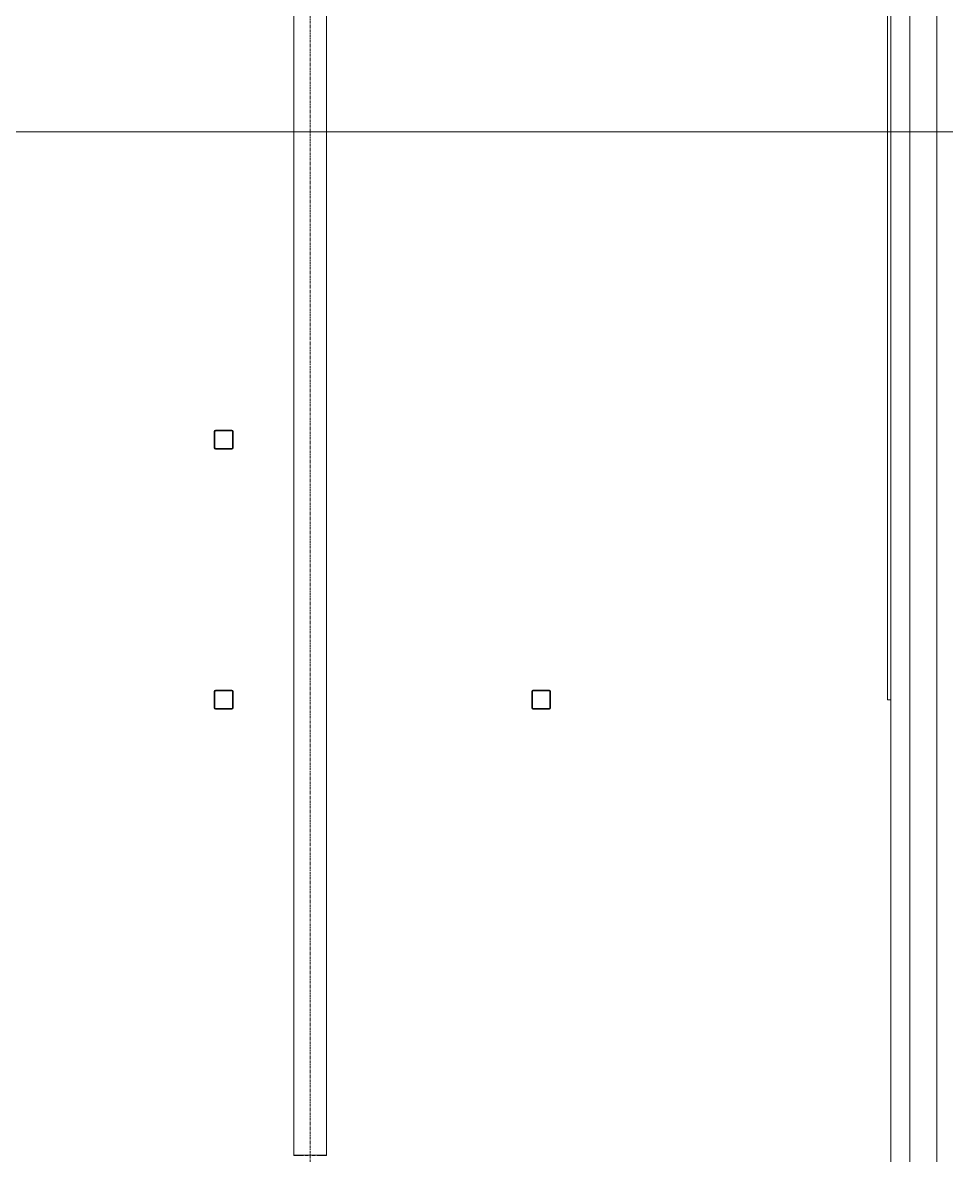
# Model space of a CAD drawing. Header units: inches. Extents: x 21035 to 27089, y -23277 to -20247.
# Drawn here: x 25348.7 to 25519.6, y -22778 to -22568.4 of the extents above; entities that cross this region are included whole.
import ezdxf

# ---------------------------------------------------------------- set-up
doc = ezdxf.new("R2010")
doc.units = ezdxf.units.IN
doc.header["$MEASUREMENT"] = 0
doc.linetypes.add('Grid Line 1_2_', pattern=[0.875, 0.5, -0.125, 0.125, -0.125])
for name, color, linetype, lineweight in [('A-WALL', 113, 'Continuous', 13), ('G-ANNO-SYMB', 111, 'Continuous', 9), ('I-WALL', 2, 'Continuous', 13), ('S-BEAM', 12, 'Continuous', 13), ('S-COLS', 52, 'Continuous', 13), ('S-GRID', 1, 'Continuous', 9)]:
    doc.layers.add(name, color=color, linetype=linetype, lineweight=lineweight)

# ---------------------------------------------------------------- blocks, each defined once
blk = doc.blocks.new('HSS-Hollow Structural Section-Column - HSS3-1_2X3-1_2X1_8-350765-RCP - First Floor')
at = {"layer": 'S-COLS', "color": 7}
for p, q in [((-1.75, -1.518), (-1.75, 1.518)), ((-1.634, 1.518), (-1.634, -1.518)), ((-1.518, 1.75), (1.518, 1.75)), ((1.518, 1.634), (-1.518, 1.634)), ((1.634, -1.518), (1.634, 1.518)), ((1.75, 1.518), (1.75, -1.518)), ((-1.518, -1.634), (1.518, -1.634)), ((1.518, -1.75), (-1.518, -1.75))]:
    blk.add_line(p, q, dxfattribs=at)
for centre, radius, start, end in [((-1.518, 1.518), 0.232, 90, 180), ((-1.518, 1.518), 0.116, 90, 180), ((1.518, 1.518), 0.232, 360, 90), ((1.518, 1.518), 0.116, 360, 90), ((-1.518, -1.518), 0.232, 180, 270), ((-1.518, -1.518), 0.116, 180, 270), ((1.518, -1.518), 0.232, 270, 0), ((1.518, -1.518), 0.116, 270, 360)]:
    blk.add_arc(centre, radius, start, end, dxfattribs=at)
blk = doc.blocks.new('HSS-Hollow Structural Section-Column - HSS3-1_2X3-1_2X1_8-V35-RCP - First Floor')
at = {"layer": 'S-COLS', "lineweight": 9}
h = blk.add_hatch(dxfattribs=at)
h.set_pattern_fill('FP_34', color=8, style=0, pattern_type=2)
h.set_pattern_definition([(45, (-25444.64, 22693.678), (-19.00703, 19.00703), []), (45, (-25444.64, 22722.478), (-19.00703, 19.00703), [])])
h.paths.add_polyline_path([(1.52, -1.75), (1.52, -1.63), (-1.52, -1.63), (-1.52, -1.75)], flags=0)
h.paths.add_polyline_path([(-1.63, -1.52), (-1.63, 1.52), (-1.75, 1.52), (-1.75, -1.52)], flags=0)
h.paths.add_polyline_path([(1.75, -1.52), (1.75, 1.52), (1.63, 1.52), (1.63, -1.52)], flags=0)
h.paths.add_polyline_path([(1.52, 1.63), (1.52, 1.75), (-1.52, 1.75), (-1.52, 1.63)], flags=0)
at = {"layer": 'S-COLS', "color": 7}
for p, q in [((-1.75, -1.52), (-1.75, 1.52)), ((-1.63, 1.52), (-1.63, -1.52)), ((-1.52, 1.75), (1.52, 1.75)), ((1.52, 1.63), (-1.52, 1.63)), ((1.63, -1.52), (1.63, 1.52)), ((1.75, 1.52), (1.75, -1.52)), ((-1.52, -1.63), (1.52, -1.63)), ((1.52, -1.75), (-1.52, -1.75))]:
    blk.add_line(p, q, dxfattribs=at)
for centre, radius, start, end in [((-1.52, 1.52), 0.232, 90, 180), ((-1.52, 1.52), 0.116, 90, 180), ((1.52, 1.52), 0.232, 360, 90), ((1.52, 1.52), 0.116, 360, 90), ((-1.52, -1.52), 0.232, 180, 270), ((-1.52, -1.52), 0.116, 180, 270), ((1.52, -1.52), 0.232, 270, 0), ((1.52, -1.52), 0.116, 270, 360)]:
    blk.add_arc(centre, radius, start, end, dxfattribs=at)
blk = doc.blocks.new('HSS-Hollow Structural Section-Column - HSS3-1_2X3-1_2X1_8-V42-RCP - First Floor')
at = {"layer": 'S-COLS', "color": 7}
for p, q in [((-1.75, -1.518), (-1.75, 1.518)), ((-1.634, 1.518), (-1.634, -1.518)), ((-1.518, 1.75), (1.518, 1.75)), ((1.518, 1.634), (-1.518, 1.634)), ((1.634, -1.518), (1.634, 1.518)), ((1.75, 1.518), (1.75, -1.518)), ((-1.518, -1.634), (1.518, -1.634)), ((1.518, -1.75), (-1.518, -1.75))]:
    blk.add_line(p, q, dxfattribs=at)
for centre, radius, start, end in [((-1.518, 1.518), 0.232, 90, 180), ((-1.518, 1.518), 0.116, 90, 180), ((1.518, 1.518), 0.232, 360, 90), ((1.518, 1.518), 0.116, 360, 90), ((-1.518, -1.518), 0.232, 180, 270), ((-1.518, -1.518), 0.116, 180, 270), ((1.518, -1.518), 0.232, 270, 0), ((1.518, -1.518), 0.116, 270, 360)]:
    blk.add_arc(centre, radius, start, end, dxfattribs=at)
blk = doc.blocks.new('Locker Rooms and Restrooms_rvt-1-RCP - First Floor')
at = {"layer": 'A-WALL', "color": 7}
blk.add_line((25509.39, -22693.68), (25509.39, -22435.18), dxfattribs=at)
at = {"layer": 'I-WALL', "color": 7}
for p, q in [((25508.77, -22693.68), (25508.77, -22435.18)), ((25512.89, -22435.18), (25512.89, -22693.68)), ((25517.89, -22693.68), (25517.89, -22435.18)), ((25509.39, -22693.68), (25508.77, -22693.68)), ((25509.39, -22796.91), (25509.39, -22693.68)), ((25512.89, -22693.68), (25512.89, -22796.91)), ((25517.89, -22796.91), (25517.89, -22693.68))]:
    blk.add_line(p, q, dxfattribs=at)
at = {"color": 250, "lineweight": 9}
for name, p in [('HSS-Hollow Structural Section-Column - HSS3-1_2X3-1_2X1_8-V42-RCP - First Floor', (25385.89, -22645.56)), ('HSS-Hollow Structural Section-Column - HSS3-1_2X3-1_2X1_8-350765-RCP - First Floor', (25385.89, -22693.68)), ('HSS-Hollow Structural Section-Column - HSS3-1_2X3-1_2X1_8-V35-RCP - First Floor', (25444.64, -22693.68))]:
    blk.add_blockref(name, p, dxfattribs=at)
blk = doc.blocks.new('W-Wide Flange - 1_-3_ deep-1401279-RCP - First Floor')
at = {"layer": 'S-BEAM', "color": 8, "lineweight": 9}
for p, q in [((23082.89, -22777.93), (23082.89, -22370.3)), ((23088.89, -22777.93), (23088.89, -22370.3)), ((23082.89, -22777.99), (23082.89, -22777.93)), ((23082.89, -22777.93), (23088.89, -22777.93)), ((23084.63, -22777.99), (23082.89, -22777.99)), ((23088.89, -22777.99), (23087.16, -22777.99)), ((23088.89, -22777.93), (23088.89, -22777.99))]:
    blk.add_line(p, q, dxfattribs=at)
for centre, start_param, end_param in [((23084.63, -22778.02), 0, 1.570796), ((23087.16, -22778.02), 1.570796, 3.141593)]:
    blk.add_ellipse(centre, major_axis=(0.89, 0), ratio=0.041631, start_param=start_param, end_param=end_param, dxfattribs=at)

msp = doc.modelspace()

# ---------------------------------------------------------------- linework, layer by layer
at = {"layer": 'G-ANNO-SYMB'}
msp.add_line((26409.5272, -22588.6303), (21852.5325, -22588.6303), dxfattribs=at)
at = {"layer": 'S-GRID', "linetype": 'Grid Line 1_2_'}
msp.add_line((25401.8902, -23227.3711), (25401.8902, -20361.6008), dxfattribs=at)
msp.add_line((25401.8902, -23227.3711), (25401.8902, -20361.6008), dxfattribs=at)

# ---------------------------------------------------------------- block references
at = {"lineweight": 5}
msp.add_blockref('Locker Rooms and Restrooms_rvt-1-RCP - First Floor', (0, 0), dxfattribs=at)
at = {"layer": 'S-BEAM', "color": 8, "lineweight": 9}
msp.add_blockref('W-Wide Flange - 1_-3_ deep-1401279-RCP - First Floor', (2316, 0), dxfattribs=at)

doc.saveas('drawing.dxf')
